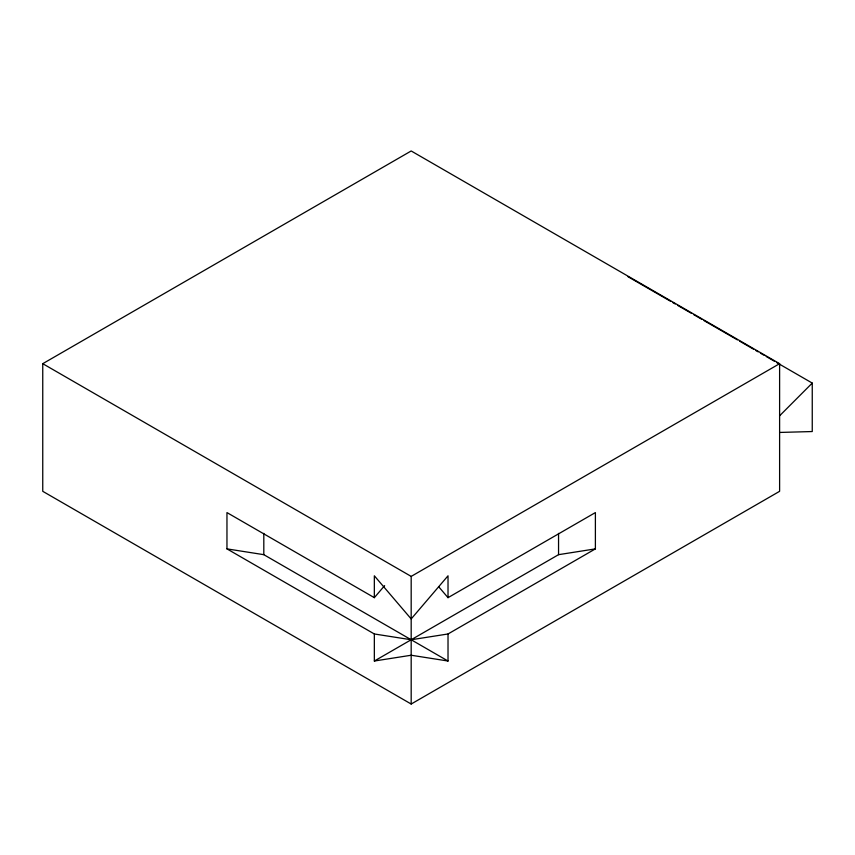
<?xml version="1.0" encoding="UTF-8"?>
<svg xmlns="http://www.w3.org/2000/svg" width="855" height="855" viewBox="0 0 855 855"><rect width="100%" height="100%" fill="white"/><g stroke="black" fill="none" stroke-linecap="round" stroke-linejoin="round"><path stroke-width="1.28" d="M438.594 586.637L448.02 597.666L595.39 512.583L595.39 548.878L448.02 633.972L411.18 639.754L374.34 633.972L226.96 548.878L226.96 512.583L374.34 597.666L384.622 585.632M779.61 415.797L812.25 383.083L776.554 362.477M42.75 363.685L411.18 150.972L779.61 363.685L779.61 491.315L411.18 704.028L42.75 491.315L42.75 363.685L411.18 576.398L779.61 363.685M374.34 633.972L374.34 661.022L558.55 554.671L595.39 548.878M374.34 661.022L411.18 655.24L448.02 661.022L448.02 633.972M779.61 432.448L812.25 431.54L812.25 383.083M226.96 548.878L263.81 554.671L448.02 661.022M628.04 276.731L670.63 301.323M672.938 302.659L675.236 303.985M677.545 305.31L691.364 313.293M693.662 314.619L701.72 319.268M704.028 320.604L737.416 339.884M739.714 341.209L753.533 349.182M755.831 350.518L758.139 351.843M760.437 353.168L763.889 355.167M766.198 356.492L774.256 361.152M558.55 533.37L558.55 554.671M448.02 597.666L448.02 575.81L411.18 618.935L374.34 575.81L374.34 597.666M411.18 576.398L411.18 704.028M263.81 533.37L263.81 554.671"/></g></svg>
